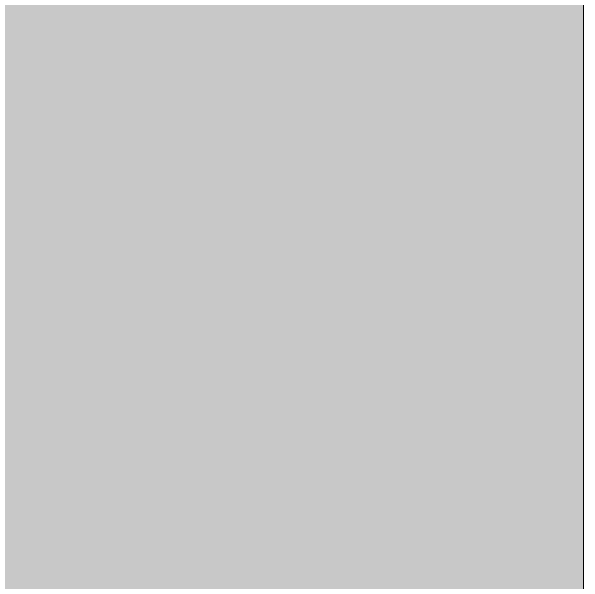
# Model space of a CAD drawing. Header units: inches. Extents: x 385 to 2249, y -1911 to -36.
# Drawn here: x 1058.886557 to 1058.889057, y -1604.234126 to -1604.231631 of the extents above; entities that cross this region are included whole.
import ezdxf

# ---------------------------------------------------------------- set-up
doc = ezdxf.new("R2010")
doc.units = ezdxf.units.IN
doc.header["$MEASUREMENT"] = 0
for name, color, linetype, lineweight in [('A-WALL', 113, 'Continuous', 13), ('A-WALL-PATT', 111, 'Continuous', 13), ('I-WALL', 2, 'Continuous', 13)]:
    doc.layers.add(name, color=color, linetype=linetype, lineweight=lineweight)

# ---------------------------------------------------------------- blocks, each defined once
blk = doc.blocks.new('Walls 10 - Walls 10-5024447-Level 7 REFLECTED CEILING')
at = {"layer": 'A-WALL', "color": 8, "lineweight": 20}
blk.add_line((1058.8890571, -1704.0937345), (1058.8890571, -1602.446514), dxfattribs=at)

msp = doc.modelspace()

# ---------------------------------------------------------------- hatches: boundary and pattern name
at = {"layer": 'A-WALL-PATT', "lineweight": 9}
h = msp.add_hatch(color=7, dxfattribs=at)
h.paths.add_polyline_path([(1057.9295283, -1604.2352496), (1058.8890571, -1604.2352496), (1058.8890571, -1603.7352496), (1057.3890571, -1603.7352496), (1057.3890571, -1604.2352496), (1057.857095, -1604.2352496)], flags=0)
h.paths.add_polyline_path([(1021.3890571, -1604.2352496), (1021.3890571, -1603.7352496), (1008.5797074, -1603.7352496), (1008.0797074, -1604.2352496)], flags=0)

# ---------------------------------------------------------------- linework, layer by layer
at = {"layer": 'I-WALL', "color": 8, "lineweight": 20}
msp.add_line((1058.8890571, -1603.7352496), (1058.8890571, -1604.2352496), dxfattribs=at)

# ---------------------------------------------------------------- block references
at = {"layer": 'A-WALL', "lineweight": 9}
msp.add_blockref('Walls 10 - Walls 10-5024447-Level 7 REFLECTED CEILING', (0, 0), dxfattribs=at)

doc.saveas('drawing.dxf')
